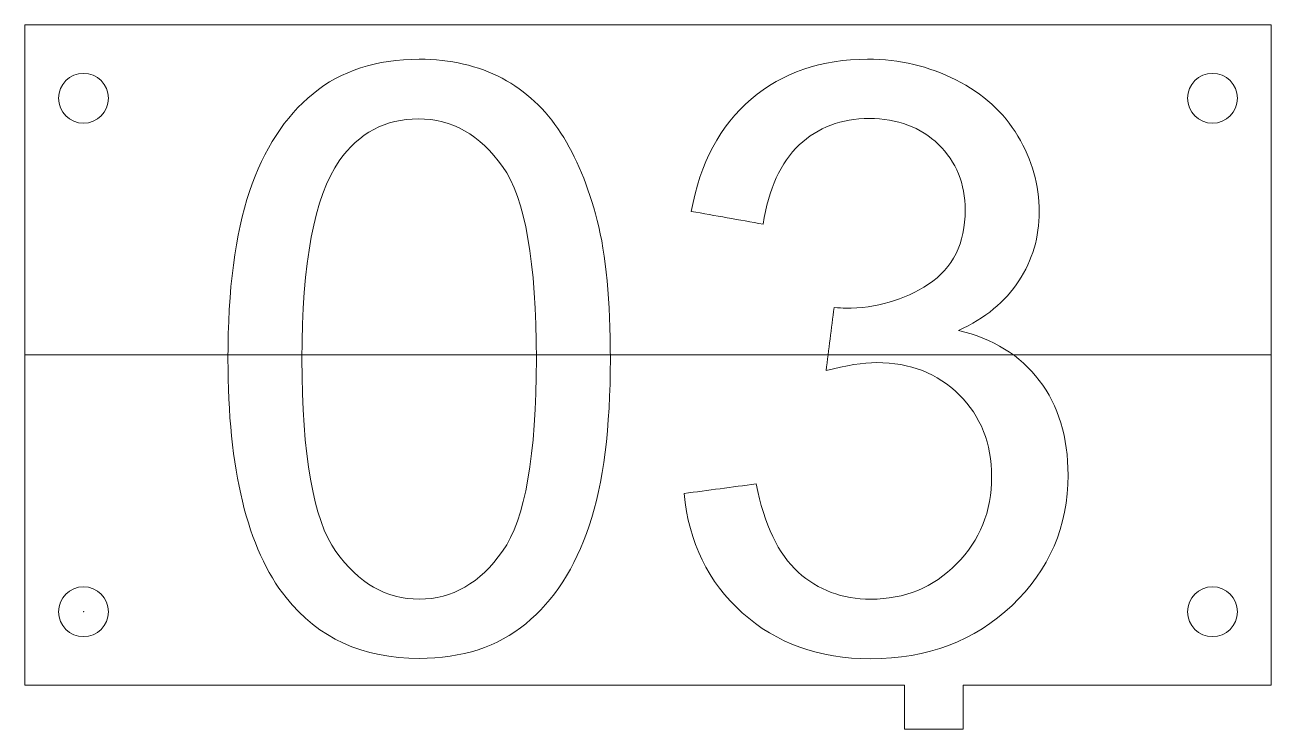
# Model space of a CAD drawing. Header units: millimetres. Extents: x 0 to 85, y -3 to 45.
import ezdxf

# ---------------------------------------------------------------- set-up
doc = ezdxf.new("R2010")
doc.units = ezdxf.units.MM
doc.layers.add('1', color=7, linetype='Continuous', true_color=0xffffff)
doc.layers.add('61', color=7, linetype='Continuous', true_color=0xffffff)

msp = doc.modelspace()

# ---------------------------------------------------------------- linework, layer by layer
at = {"layer": '1', "color": 252, "linetype": 'Continuous', "lineweight": 13}
for p, q in [((0, 45), (0, 0)), ((85, 45), (0, 45)), ((0, 45), (0, 0)), ((85, 45), (0, 45)), ((85, 0), (85, 45)), ((85, 0), (85, 45)), ((0, 0), (60, 0)), ((0, 0), (60, 0)), ((60, 0), (60, -3)), ((60, 0), (60, -3)), ((64, -3), (64, 0)), ((64, -3), (64, 0)), ((64, 0), (85, 0)), ((64, 0), (85, 0)), ((60, -3), (64, -3)), ((60, -3), (64, -3))]:
    msp.add_line(p, q, dxfattribs=at)
at = {"layer": '1', "color": 163, "linetype": 'Continuous', "lineweight": 18}
for p, q in [((85, 45), (0, 45)), ((0, 45), (0, 0)), ((85, 0), (85, 45)), ((0, 22.5), (85, 22.5)), ((0, 0), (60, 0)), ((60, -3), (60, 0)), ((64, 0), (64, -3)), ((64, 0), (85, 0)), ((64, -3), (60, -3))]:
    msp.add_line(p, q, dxfattribs=at)
at = {"layer": '1', "color": 252, "linetype": 'Continuous', "lineweight": 13}
for centre in [(4, 40), (4, 40), (81, 40), (81, 40), (4, 5), (4, 5), (81, 5), (81, 5)]:
    msp.add_circle(centre, 1.7, dxfattribs=at)
for points, knots in [([(15.314, 33.644), (14.34, 30.763), (13.848, 26.957), (13.848, 14.712), (15.166, 9.294), (20.008, 3.193), (23.04, 1.821), (29.826, 1.821), (32.248, 2.606), (36.084, 5.753), (37.528, 7.976), (39.456, 13.745), (39.934, 17.536), (39.934, 26.187), (39.639, 29.339), (38.428, 34.018), (37.609, 36.001), (35.498, 39.259), (34.164, 40.503), (30.919, 42.224), (29.04, 42.664), (23.981, 42.664), (21.567, 41.878), (17.731, 38.747), (16.288, 36.525), (15.314, 33.644)], [0, 0, 0, 0, 0.07926, 0.07926, 0.205144, 0.205144, 0.309801, 0.309801, 0.389349, 0.389349, 0.4691, 0.4691, 0.548581, 0.548581, 0.615716, 0.615716, 0.682795, 0.682795, 0.749873, 0.749873, 0.817093, 0.817093, 0.908429, 0.908429, 1, 1, 1, 1]), ([(15.314, 33.644), (16.288, 36.525), (17.731, 38.747), (21.567, 41.878), (23.981, 42.664), (29.04, 42.664), (30.919, 42.224), (34.164, 40.503), (35.498, 39.259), (37.609, 36.001), (38.428, 34.018), (39.639, 29.339), (39.934, 26.187), (39.934, 17.536), (39.456, 13.745), (37.528, 7.976), (36.084, 5.753), (32.248, 2.606), (29.826, 1.821), (23.04, 1.821), (20.008, 3.193), (15.166, 9.294), (13.848, 14.712), (13.848, 26.957), (14.34, 30.763), (15.314, 33.644)], [0, 0, 0, 0, 0.091571, 0.091571, 0.182907, 0.182907, 0.250127, 0.250127, 0.317205, 0.317205, 0.384284, 0.384284, 0.451419, 0.451419, 0.5309, 0.5309, 0.610651, 0.610651, 0.690199, 0.690199, 0.794856, 0.794856, 0.92074, 0.92074, 1, 1, 1, 1]), ([(45.451, 32.293), (46.048, 35.584), (47.415, 38.137), (51.671, 41.755), (54.315, 42.664), (59.66, 42.664), (61.668, 42.187), (65.348, 40.323), (66.762, 39.05), (68.696, 35.805), (69.187, 34.086), (69.187, 30.542), (68.721, 28.962), (66.871, 26.13), (65.496, 25.001), (63.67, 24.166)], [0, 0, 0, 0, 0.186262, 0.186262, 0.372524, 0.372524, 0.500549, 0.500549, 0.628796, 0.628796, 0.756757, 0.756757, 0.878379, 0.878379, 1, 1, 1, 1]), ([(63.67, 24.166), (65.496, 25.001), (66.871, 26.13), (68.721, 28.962), (69.187, 30.542), (69.187, 34.086), (68.696, 35.805), (66.762, 39.05), (65.348, 40.323), (61.668, 42.187), (59.66, 42.664), (54.315, 42.664), (51.671, 41.755), (47.415, 38.137), (46.048, 35.584), (45.451, 32.293)], [0, 0, 0, 0, 0.121621, 0.121621, 0.243243, 0.243243, 0.371204, 0.371204, 0.499451, 0.499451, 0.627476, 0.627476, 0.813738, 0.813738, 1, 1, 1, 1]), ([(21.436, 35.731), (22.786, 37.638), (24.587, 38.596), (29.13, 38.596), (31.045, 37.515), (34.119, 33.183), (34.884, 28.807), (34.884, 15.678), (34.123, 11.315), (31.045, 6.944), (29.146, 5.856), (24.636, 5.856), (22.746, 6.944), (21.207, 9.113)], [0, 0, 0, 0, 0.164766, 0.164766, 0.332528, 0.332528, 0.499869, 0.499869, 0.666378, 0.666378, 0.832886, 0.832886, 1, 1, 1, 1]), ([(21.207, 9.113), (22.746, 6.944), (24.636, 5.856), (29.146, 5.856), (31.045, 6.944), (34.123, 11.315), (34.884, 15.678), (34.884, 28.807), (34.119, 33.183), (31.045, 37.515), (29.13, 38.596), (24.587, 38.596), (22.786, 37.638), (21.436, 35.731)], [0, 0, 0, 0, 0.167114, 0.167114, 0.333622, 0.333622, 0.500131, 0.500131, 0.667472, 0.667472, 0.835234, 0.835234, 1, 1, 1, 1]), ([(55.191, 25.745), (55.518, 25.713), (55.78, 25.688), (58.072, 25.688), (59.956, 26.234), (63.302, 28.422), (64.137, 30.1), (64.137, 34.176), (63.535, 35.67), (61.092, 38.031), (59.521, 38.62), (55.682, 38.62), (54.094, 38.014), (51.54, 35.625), (50.722, 33.824), (50.362, 31.418)], [0, 0, 0, 0, 0.017841, 0.017841, 0.20814, 0.20814, 0.39952, 0.39952, 0.550973, 0.550973, 0.701918, 0.701918, 0.850944, 0.850944, 1, 1, 1, 1]), ([(50.362, 31.418), (50.722, 33.824), (51.54, 35.625), (54.094, 38.014), (55.682, 38.62), (59.521, 38.62), (61.092, 38.031), (63.535, 35.67), (64.137, 34.176), (64.137, 30.1), (63.302, 28.422), (59.956, 26.234), (58.072, 25.688), (55.78, 25.688), (55.518, 25.713), (55.191, 25.745)], [0, 0, 0, 0, 0.149056, 0.149056, 0.298082, 0.298082, 0.449027, 0.449027, 0.60048, 0.60048, 0.79186, 0.79186, 0.982159, 0.982159, 1, 1, 1, 1]), ([(21.207, 9.113), (19.668, 11.291), (18.899, 15.661), (18.899, 28.79), (19.742, 33.292), (21.436, 35.731)], [0, 0, 0, 0, 0.5, 0.5, 1, 1, 1, 1]), ([(21.436, 35.731), (19.742, 33.292), (18.899, 28.79), (18.899, 15.661), (19.668, 11.291), (21.207, 9.113)], [0, 0, 0, 0, 0.5, 0.5, 1, 1, 1, 1]), ([(63.67, 24.166), (66.036, 23.617), (67.878, 22.488), (70.497, 19.05), (71.152, 16.897), (71.152, 10.824), (69.879, 7.857), (64.784, 3.007), (61.567, 1.788), (54.16, 1.788), (51.253, 2.844), (46.605, 7.018), (45.287, 9.727), (44.96, 13.059)], [0, 0, 0, 0, 0.140442, 0.140442, 0.280885, 0.280885, 0.470216, 0.470216, 0.659242, 0.659242, 0.829605, 0.829605, 1, 1, 1, 1]), ([(44.96, 13.059), (45.287, 9.727), (46.605, 7.018), (51.253, 2.844), (54.16, 1.788), (61.567, 1.788), (64.784, 3.007), (69.879, 7.857), (71.152, 10.824), (71.152, 16.897), (70.497, 19.05), (67.878, 22.488), (66.036, 23.617), (63.67, 24.166)], [0, 0, 0, 0, 0.170395, 0.170395, 0.340758, 0.340758, 0.529784, 0.529784, 0.719115, 0.719115, 0.859558, 0.859558, 1, 1, 1, 1]), ([(54.642, 21.432), (56.026, 21.8), (57.18, 21.98), (60.38, 21.98), (62.254, 21.252), (65.201, 18.322), (65.938, 16.464), (65.938, 11.839), (65.144, 9.858), (61.96, 6.658), (60.012, 5.856), (55.756, 5.856), (54.102, 6.47), (51.389, 8.921), (50.435, 10.931), (49.871, 13.713)], [0, 0, 0, 0, 0.065169, 0.065169, 0.225495, 0.225495, 0.385822, 0.385822, 0.553701, 0.553701, 0.72072, 0.72072, 0.860592, 0.860592, 1, 1, 1, 1]), ([(49.871, 13.713), (50.435, 10.931), (51.389, 8.921), (54.102, 6.47), (55.756, 5.856), (60.012, 5.856), (61.96, 6.658), (65.144, 9.858), (65.938, 11.839), (65.938, 16.464), (65.201, 18.322), (62.254, 21.252), (60.38, 21.98), (57.18, 21.98), (56.026, 21.8), (54.642, 21.432)], [0, 0, 0, 0, 0.139408, 0.139408, 0.27928, 0.27928, 0.446299, 0.446299, 0.614178, 0.614178, 0.774505, 0.774505, 0.934831, 0.934831, 1, 1, 1, 1])]:
    msp.add_open_spline(points, degree=3, knots=knots, dxfattribs=at)
at = {"layer": '1', "color": 163, "linetype": 'Continuous', "lineweight": 18}
for points, knots in [([(15.314, 33.644), (14.34, 30.763), (13.848, 26.957), (13.848, 14.712), (15.166, 9.294), (20.008, 3.193), (23.04, 1.821), (29.826, 1.821), (32.248, 2.606), (36.084, 5.753), (37.528, 7.976), (39.456, 13.745), (39.934, 17.536), (39.934, 26.187), (39.639, 29.339), (38.428, 34.018), (37.609, 36.001), (35.498, 39.259), (34.164, 40.503), (30.919, 42.224), (29.04, 42.664), (23.981, 42.664), (21.567, 41.878), (17.731, 38.747), (16.288, 36.525), (15.314, 33.644)], [0, 0, 0, 0, 0.07926, 0.07926, 0.205144, 0.205144, 0.309801, 0.309801, 0.389349, 0.389349, 0.4691, 0.4691, 0.548581, 0.548581, 0.615716, 0.615716, 0.682795, 0.682795, 0.749873, 0.749873, 0.817093, 0.817093, 0.908429, 0.908429, 1, 1, 1, 1]), ([(49.871, 13.713), (48.234, 13.495), (46.597, 13.277), (44.96, 13.059), (45.287, 9.727), (46.605, 7.018), (51.253, 2.844), (54.16, 1.788), (61.567, 1.788), (64.784, 3.007), (69.879, 7.857), (71.152, 10.824), (71.152, 16.897), (70.497, 19.05), (67.878, 22.488), (66.036, 23.617), (63.67, 24.166), (65.496, 25.001), (66.871, 26.13), (68.721, 28.962), (69.187, 30.542), (69.187, 34.086), (68.696, 35.805), (66.762, 39.05), (65.348, 40.323), (61.668, 42.187), (59.66, 42.664), (54.315, 42.664), (51.671, 41.755), (47.415, 38.137), (46.048, 35.584), (45.451, 32.293), (47.088, 32.001), (48.725, 31.709), (50.362, 31.418), (50.722, 33.824), (51.54, 35.625), (54.094, 38.014), (55.682, 38.62), (59.521, 38.62), (61.092, 38.031), (63.535, 35.67), (64.137, 34.176), (64.137, 30.1), (63.302, 28.422), (59.956, 26.234), (58.072, 25.688), (55.78, 25.688), (55.518, 25.713), (55.191, 25.745), (55.008, 24.308), (54.825, 22.87), (54.642, 21.432), (56.026, 21.8), (57.18, 21.98), (60.38, 21.98), (62.254, 21.252), (65.201, 18.322), (65.938, 16.464), (65.938, 11.839), (65.144, 9.858), (61.96, 6.658), (60.012, 5.856), (55.756, 5.856), (54.102, 6.47), (51.389, 8.921), (50.435, 10.931), (49.871, 13.713)], [0, 0, 0, 0, 0.023204, 0.023204, 0.023204, 0.06661, 0.06661, 0.110008, 0.110008, 0.15816, 0.15816, 0.20639, 0.20639, 0.242165, 0.242165, 0.277941, 0.277941, 0.277941, 0.30395, 0.30395, 0.329959, 0.329959, 0.357324, 0.357324, 0.384749, 0.384749, 0.412128, 0.412128, 0.45196, 0.45196, 0.491792, 0.491792, 0.491792, 0.515598, 0.515598, 0.515598, 0.544454, 0.544454, 0.573305, 0.573305, 0.602528, 0.602528, 0.631848, 0.631848, 0.668898, 0.668898, 0.70574, 0.70574, 0.709193, 0.709193, 0.709193, 0.73089, 0.73089, 0.73089, 0.748427, 0.748427, 0.791573, 0.791573, 0.834718, 0.834718, 0.879896, 0.879896, 0.924843, 0.924843, 0.962484, 0.962484, 1, 1, 1, 1]), ([(21.207, 9.113), (19.668, 11.291), (18.899, 15.661), (18.899, 28.79), (19.742, 33.292), (21.436, 35.731), (22.786, 37.638), (24.587, 38.596), (29.13, 38.596), (31.045, 37.515), (34.119, 33.183), (34.884, 28.807), (34.884, 15.678), (34.123, 11.315), (31.045, 6.944), (29.146, 5.856), (24.636, 5.856), (22.746, 6.944), (21.207, 9.113)], [0, 0, 0, 0, 0.207232, 0.207232, 0.414463, 0.414463, 0.414463, 0.51094, 0.51094, 0.60917, 0.60917, 0.707155, 0.707155, 0.804652, 0.804652, 0.902149, 0.902149, 1, 1, 1, 1])]:
    msp.add_open_spline(points, degree=3, knots=knots, dxfattribs=at)
at = {"layer": '1', "color": 252, "linetype": 'Continuous', "lineweight": 13}
for points in [[(50.362, 31.418), (48.725, 31.709), (47.088, 32.001), (45.451, 32.293)], [(45.451, 32.293), (47.088, 32.001), (48.725, 31.709), (50.362, 31.418)], [(55.191, 25.745), (55.008, 24.308), (54.825, 22.87), (54.642, 21.432)], [(54.642, 21.432), (54.825, 22.87), (55.008, 24.308), (55.191, 25.745)], [(49.871, 13.713), (48.234, 13.495), (46.597, 13.277), (44.96, 13.059)], [(44.96, 13.059), (46.597, 13.277), (48.234, 13.495), (49.871, 13.713)]]:
    msp.add_open_spline(points, degree=3, dxfattribs=at)
at = {"layer": '1', "color": 163, "linetype": 'Continuous', "lineweight": 18}
msp.add_point((4, 5), dxfattribs=at)
at = {"layer": '61', "color": 43, "linetype": 'Continuous', "lineweight": 18}
msp.add_point((0, 0), dxfattribs=at)

doc.saveas('drawing.dxf')
